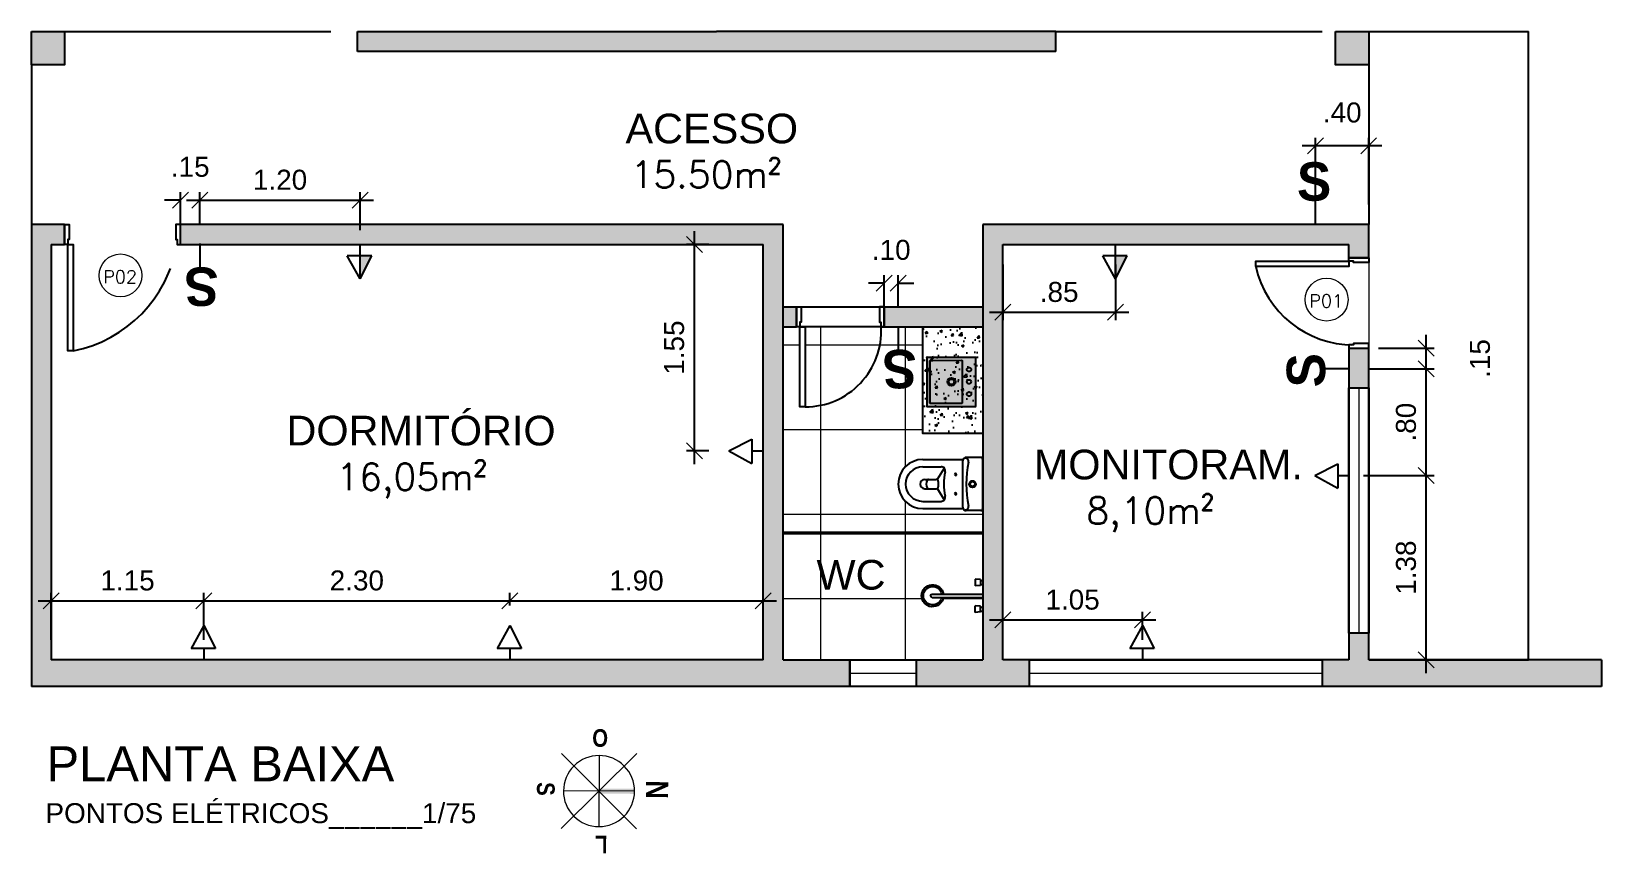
# Model space of a CAD drawing. Header units: metres. Extents: x 1186 to 11427, y -5173 to 11421.
# Drawn here: x 1260.57 to 1272.37, y 1435.69 to 1441.87 of the extents above; entities that cross this region are included whole.
import ezdxf

# ---------------------------------------------------------------- set-up
doc = ezdxf.new("R2010")
doc.units = ezdxf.units.M
doc.header["$LTSCALE"] = 8
for name, pattern in [('DASHED', [0.75, 0.5, -0.25]), ('DASHED2', [0.375, 0.25, -0.125]), ('HIDDEN2', [0.1875, 0.125, -0.0625])]:
    doc.linetypes.add(name, pattern=pattern)
doc.layers.get('0').update_dxf_attribs({"lineweight": 5})
for name, color, linetype in [('ARQ-ELEV6', 1, 'Continuous'), ('ARQ-PAR', 5, 'Continuous'), ('ARQ-PIS', 1, 'Continuous'), ('ARQ-POR', 7, 'Continuous'), ('ARQ-PROJ', 7, 'DASHED2'), ('ARQ-SAN', 253, 'Continuous'), ('ARQ-TEXTO-AMBIENTES-50', 2, 'Continuous'), ('KIRYA - TEXTO', 7, 'Continuous'), ('VN_PONTOS ELÉTRICOS', 10, 'Continuous')]:
    doc.layers.add(name, color=color, linetype=linetype)
for name, color, linetype, lineweight in [('ARQ-hatch san', 255, 'Continuous', 0), ('ARQ-TEXTO-EQUIPO-50', 7, 'Continuous', 5), ('KIRYA - COTAS', 7, 'Continuous', 5), ('KIRYA - PISO', 7, 'Continuous', 5), ('KIRYA - SÍMBOLO', 7, 'Continuous', 5)]:
    doc.layers.add(name, color=color, linetype=linetype, lineweight=lineweight)
doc.styles.add('EA_140_1-75', font='swissl.ttf', dxfattribs={"height": 0.263})
doc.styles.add('EA_60_1-100', font='swissl.ttf', dxfattribs={"height": 0.15})
doc.styles.add('EA_80_1-75', font='swissl.ttf', dxfattribs={"height": 0.15})
doc.styles.add('GA RO 1_50', font='romans.shx', dxfattribs={"height": 0.09})
doc.styles.add('REGUA80', font='cityb___.ttf', dxfattribs={"width": 1.4})
doc.styles.add('T80-50', font='sanss___.ttf', dxfattribs={"height": 0.1})
doc.styles.add('TECHNIC_BOLD', font='techb___.ttf')
doc.dimstyles.new('1-100', dxfattribs={"dimtxt": 0.15, "dimasz": 0.12, "dimexe": 0.06, "dimexo": 0.15, "dimgap": 0.075, "dimtad": 1, "dimzin": 4, "dimdsep": 46, "dimtxsty": 'EA_60_1-100', "dimblk1": 'OBLIQUE', "dimblk2": 'OBLIQUE', "dimsah": 1, "dimcen": 0.09, "dimdle": 0.1, "dimclrd": 144, "dimclre": 144, "dimclrt": 256, "dimadec": 0, "dimazin": 0, "dimtfac": 1, "dimtofl": 0, "dimtmove": 2, "dimatfit": 3, "dimldrblk": 'OBLIQUE', "dimfxl": 1, "dimtolj": 1, "dimtzin": 0, "dimarcsym": 0})

# ---------------------------------------------------------------- blocks, each defined once
blk = doc.blocks.new('BACIA')
at = {"layer": 'ARQ-SAN'}
for p, q in [((-8575.33, 17786.267), (-8575.33, 17785.963)), ((-8575.275, 17786.267), (-8575.275, 17786.131)), ((-8575.015, 17786.267), (-8575.015, 17786.131)), ((-8574.96, 17786.267), (-8574.96, 17785.964)), ((-8575.182, 17786.157), (-8575.263, 17786.107)), ((-8575.18, 17786.253), (-8575.18, 17786.167)), ((-8575.125, 17786.152), (-8575.165, 17786.152)), ((-8575.11, 17786.253), (-8575.11, 17786.167)), ((-8575.109, 17786.157), (-8575.028, 17786.108)), ((-8575.345, 17785.832), (-8575.345, 17785.941)), ((-8575.32, 17785.966), (-8574.97, 17785.966)), ((-8574.945, 17785.832), (-8574.945, 17785.941)), ((-8575.33, 17785.817), (-8574.96, 17785.817))]:
    blk.add_line(p, q, dxfattribs=at)
for radius in [0.025, 0.018]:
    blk.add_circle((-8575.145, 17785.894), radius, dxfattribs=at)
for centre, radius, start, end in [((-8575.145, 17786.267), 0.185, 0.0016, 180.0016), ((-8575.145, 17786.267), 0.13, 0.0016, 180.0016), ((-8575.145, 17786.253), 0.035, 0.0016, 180.0016), ((-8575.17, 17786.226), 0.01, 116.4013, 180.0016), ((-8575.165, 17786.167), 0.015, 180.0016, 269.9975), ((-8575.145, 17786.176), 0.0663, 63.6164, 116.3867), ((-8575.125, 17786.167), 0.015, 270.0094, 359.9937), ((-8575.12, 17786.226), 0.01, 0.0016, 63.6018), ((-8575.243, 17786.131), 0.032, 180.0016, 283.3342), ((-8575.145, 17785.718), 0.393, 76.6654, 103.3269), ((-8575.218, 17786.022), 0.0075, 90.0016, 270.0016), ((-8575.218, 17786.022), 0.0075, 270.0016, 90.0016), ((-8575.073, 17786.022), 0.0075, 90.0016, 270.0016), ((-8575.073, 17786.022), 0.0075, 270.0016, 90.0016), ((-8575.047, 17786.131), 0.032, 256.6692, 0.0016), ((-8575.32, 17785.941), 0.025, 89.999, 180.0041), ((-8575.315, 17785.95), 0.025, 180.0016, 280.5955), ((-8575.145, 17785.041), 0.9, 79.4075, 100.5881), ((-8574.975, 17785.95), 0.025, 259.4091, 359.7684), ((-8574.97, 17785.941), 0.025, 359.999, 90.0041), ((-8575.33, 17785.832), 0.015, 180.0016, 269.9975), ((-8574.96, 17785.832), 0.015, 270.0094, 359.9937)]:
    blk.add_arc(centre, radius, start, end, dxfattribs=at)
blk = doc.blocks.new('L73_p')
at = {"layer": 'ARQ-hatch san', "true_color": 0xffffff}
h = blk.add_hatch(color=7, dxfattribs=at)
h.dxf.hatch_style = 2
h.paths.add_polyline_path([(-0.203, -0.201, 0.414214), (-0.201, -0.203), (0.201, -0.203, 0.414214), (0.203, -0.201), (0.203, 0.201, 0.416666), (0.201, 0.203), (-0.201, 0.203, 0.414214), (-0.203, 0.201)])
h.paths.add_polyline_path([(0.173, 0.088, -0.414601), (0.178, 0.083), (0.177, -0.173, -0.413826), (0.173, -0.177), (-0.172, -0.177, -0.06721), (-0.174, -0.177), (-0.175, -0.177), (-0.175, -0.177, -0.054879), (-0.176, -0.176), (-0.176, -0.176), (-0.176, -0.176, -0.066644), (-0.177, -0.175), (-0.177, -0.174), (-0.177, -0.174, -0.052691), (-0.178, -0.172), (-0.178, 0.083, -0.414578), (-0.173, 0.088)], flags=16)
h.paths.add_polyline_path([(-0.101, 0.163, -1), (-0.101, 0.128, -1)], flags=16)
h.paths.add_polyline_path([(0, 0.163, -1), (0, 0.128, -1)], flags=0)
h.paths.add_polyline_path([(0, 0.033, -1), (0, -0.033, -1)], flags=0)
h.paths.add_polyline_path([(0, 0.023, -1), (0, -0.023, -1)], flags=0)
h.paths.add_polyline_path([(0.101, 0.163, -1), (0.101, 0.128, -1)], flags=16)
h.paths.add_polyline_path([(-0.101, 0.163, 1), (-0.101, 0.128, 1)], flags=0)
h.paths.add_polyline_path([(0, 0.128, 1), (0, 0.163, 1)], flags=16)
h.paths.add_polyline_path([(0.101, 0.128, 1), (0.101, 0.163, 1)], flags=16)
for points in [[(0.201, -0.203), (-0.201, -0.203, -0.414214), (-0.203, -0.201), (-0.203, 0.201, -0.414214), (-0.201, 0.203), (0.201, 0.203)], [(-0.178, -0.172, 0.414577), (-0.172, -0.177)]]:
    blk.add_lwpolyline(points, format="xyb")
at = {"linetype": 'DASHED'}
for points in [[(-0.101, 0.163, 1), (-0.101, 0.128, 1)], [(0.101, 0.163, 1), (0.101, 0.128, 1)]]:
    blk.add_lwpolyline(points, format="xyb", close=True, dxfattribs=at)
for points in [[(0, 0.163, 1), (0, 0.128, 1)], [(0.203, 0.201, 0.414214), (0.201, 0.203, -0.414214)], [(-0.172, -0.177), (0.173, -0.177, 0.413827), (0.177, -0.173), (0.178, 0.083, 0.414601), (0.173, 0.088), (-0.173, 0.088, 0.414577), (-0.178, 0.083), (-0.178, -0.172), (-0.177, -0.174), (-0.177, -0.174), (-0.177, -0.175), (-0.176, -0.176), (-0.175, -0.177), (-0.175, -0.177), (-0.174, -0.177)], [(0, 0.033, 1), (0, -0.033, 1)], [(0, 0.023, 1), (0, -0.023, 1)], [(0.203, -0.201, -0.414214), (0.201, -0.203, 0.414214)]]:
    blk.add_lwpolyline(points, format="xyb", close=True)
for points in [[(0.203, -0.201), (0.203, 0.201)], [(0.172, -0.177), (-0.172, -0.177)]]:
    blk.add_lwpolyline(points)
blk = doc.blocks.new('CHUVEIRO')
at = {"layer": 'ARQ-SAN'}
for p, q in [((-8578.802, 17789.545), (-8578.819, 17789.545)), ((-8578.802, 17789.515), (-8578.819, 17789.515)), ((-8578.802, 17789.551), (-8578.762, 17789.555)), ((-8578.802, 17789.551), (-8578.802, 17789.508)), ((-8578.802, 17789.508), (-8578.762, 17789.505)), ((-8578.762, 17789.555), (-8578.762, 17789.505)), ((-8578.439, 17789.442), (-8578.819, 17789.442)), ((-8578.439, 17789.417), (-8578.819, 17789.417)), ((-8578.802, 17789.345), (-8578.819, 17789.345)), ((-8578.802, 17789.351), (-8578.762, 17789.354)), ((-8578.802, 17789.308), (-8578.802, 17789.351)), ((-8578.762, 17789.304), (-8578.762, 17789.354)), ((-8578.802, 17789.315), (-8578.819, 17789.315)), ((-8578.802, 17789.308), (-8578.762, 17789.304))]:
    blk.add_line(p, q, dxfattribs=at)
blk.add_lwpolyline([(-8578.819, 17789.442), (-8578.819, 17789.417)], dxfattribs=at)
for centre, radius, start, end in [((-8578.442, 17789.43), 0.0825, 188.4801, 171.5199), ((-8578.442, 17789.43), 0.0693, 190.118, 169.882), ((-8578.439, 17789.43), 0.0122, 270, 90)]:
    blk.add_arc(centre, radius, start, end, dxfattribs=at)
blk = doc.blocks.new('_OBLIQUE')
at = {"color": 0, "linetype": 'ByBlock'}
blk.add_line((-0.5, -0.5), (0.5, 0.5), dxfattribs=at)
blk = doc.blocks.new('*D605')
at = {"layer": 'Defpoints', "color": 0, "transparency": 16777216}
for p in [(1261.833, 1440.6), (1261.686, 1440.267), (1261.833, 1440.267)]:
    blk.add_point(p, dxfattribs=at)
at = {"layer": 'KIRYA - COTAS', "color": 144, "lineweight": -2, "transparency": 16777216}
for p, q in [((1261.686, 1440.6), (1261.566, 1440.6)), ((1261.686, 1440.417), (1261.686, 1440.66)), ((1261.833, 1440.417), (1261.833, 1440.66)), ((1261.833, 1440.6), (1261.953, 1440.6))]:
    blk.add_line(p, q, dxfattribs=at)
at = {"layer": 'KIRYA - COTAS', "color": 144, "lineweight": -2, "transparency": 16777216, "xscale": 0.12, "yscale": 0.12, "zscale": 0.12}
blk.add_blockref('_OBLIQUE', (1261.686, 1440.6), dxfattribs=at)
at = {"layer": 'KIRYA - COTAS', "color": 144, "lineweight": -2, "transparency": 16777216, "xscale": 0.12, "yscale": 0.12, "zscale": 0.12, "rotation": 180}
blk.add_blockref('_OBLIQUE', (1261.833, 1440.6), dxfattribs=at)
at = {"layer": 'KIRYA - COTAS', "transparency": 16777216, "insert": (1261.76, 1440.849), "char_height": 0.15, "attachment_point": 5, "style": 'EA_60_1-100'}
blk.add_mtext('\\A1;.15', dxfattribs=at)
blk = doc.blocks.new('*D606')
at = {"layer": 'Defpoints', "color": 0, "transparency": 16777216}
for p in [(1263.036, 1440.6), (1261.833, 1440.267), (1263.036, 1440.224)]:
    blk.add_point(p, dxfattribs=at)
at = {"layer": 'KIRYA - COTAS', "color": 144, "lineweight": -2, "transparency": 16777216}
for p, q in [((1261.733, 1440.6), (1263.136, 1440.6)), ((1261.833, 1440.417), (1261.833, 1440.66)), ((1263.036, 1440.374), (1263.036, 1440.66))]:
    blk.add_line(p, q, dxfattribs=at)
at = {"layer": 'KIRYA - COTAS', "color": 144, "lineweight": -2, "transparency": 16777216, "xscale": 0.12, "yscale": 0.12, "zscale": 0.12, "rotation": 180}
blk.add_blockref('_OBLIQUE', (1261.833, 1440.6), dxfattribs=at)
at = {"layer": 'KIRYA - COTAS', "color": 144, "lineweight": -2, "transparency": 16777216, "xscale": 0.12, "yscale": 0.12, "zscale": 0.12}
blk.add_blockref('_OBLIQUE', (1263.036, 1440.6), dxfattribs=at)
at = {"layer": 'KIRYA - COTAS', "transparency": 16777216, "insert": (1262.435, 1440.752), "char_height": 0.15, "attachment_point": 5, "style": 'EA_60_1-100'}
blk.add_mtext('\\A1;1.20', dxfattribs=at)
blk = doc.blocks.new('*D607')
at = {"layer": 'Defpoints', "color": 0, "transparency": 16777216}
for p in [(1261.862, 1437.589), (1260.716, 1437.147), (1261.862, 1437.147)]:
    blk.add_point(p, dxfattribs=at)
at = {"layer": 'KIRYA - COTAS', "color": 144, "lineweight": -2, "transparency": 16777216}
for p, q in [((1260.716, 1437.297), (1260.716, 1437.649)), ((1261.862, 1437.297), (1261.862, 1437.649)), ((1260.616, 1437.589), (1261.962, 1437.589))]:
    blk.add_line(p, q, dxfattribs=at)
at = {"layer": 'KIRYA - COTAS', "color": 144, "lineweight": -2, "transparency": 16777216, "xscale": 0.12, "yscale": 0.12, "zscale": 0.12, "rotation": 180}
blk.add_blockref('_OBLIQUE', (1260.716, 1437.589), dxfattribs=at)
at = {"layer": 'KIRYA - COTAS', "color": 144, "lineweight": -2, "transparency": 16777216, "xscale": 0.12, "yscale": 0.12, "zscale": 0.12}
blk.add_blockref('_OBLIQUE', (1261.862, 1437.589), dxfattribs=at)
at = {"layer": 'KIRYA - COTAS', "transparency": 16777216, "insert": (1261.289, 1437.742), "char_height": 0.15, "attachment_point": 5, "style": 'EA_60_1-100'}
blk.add_mtext('\\A1;1.15', dxfattribs=at)
blk = doc.blocks.new('*D608')
at = {"layer": 'Defpoints', "color": 0, "transparency": 16777216}
for p in [(1264.162, 1437.589), (1264.162, 1437.405), (1261.862, 1437.147)]:
    blk.add_point(p, dxfattribs=at)
at = {"layer": 'KIRYA - COTAS', "color": 144, "lineweight": -2, "transparency": 16777216}
for p, q in [((1261.862, 1437.297), (1261.862, 1437.649)), ((1264.162, 1437.555), (1264.162, 1437.649)), ((1261.762, 1437.589), (1264.262, 1437.589))]:
    blk.add_line(p, q, dxfattribs=at)
at = {"layer": 'KIRYA - COTAS', "color": 144, "lineweight": -2, "transparency": 16777216, "xscale": 0.12, "yscale": 0.12, "zscale": 0.12, "rotation": 180}
blk.add_blockref('_OBLIQUE', (1261.862, 1437.589), dxfattribs=at)
at = {"layer": 'KIRYA - COTAS', "color": 144, "lineweight": -2, "transparency": 16777216, "xscale": 0.12, "yscale": 0.12, "zscale": 0.12}
blk.add_blockref('_OBLIQUE', (1264.162, 1437.589), dxfattribs=at)
at = {"layer": 'KIRYA - COTAS', "transparency": 16777216, "insert": (1263.012, 1437.742), "char_height": 0.15, "attachment_point": 5, "style": 'EA_60_1-100'}
blk.add_mtext('\\A1;2.30', dxfattribs=at)
blk = doc.blocks.new('*D609')
at = {"layer": 'Defpoints', "color": 0, "transparency": 16777216}
for p in [(1266.066, 1437.589), (1264.162, 1437.405), (1266.066, 1437.147)]:
    blk.add_point(p, dxfattribs=at)
at = {"layer": 'KIRYA - COTAS', "color": 144, "lineweight": -2, "transparency": 16777216}
for p, q in [((1264.162, 1437.555), (1264.162, 1437.649)), ((1266.066, 1437.297), (1266.066, 1437.649)), ((1264.062, 1437.589), (1266.166, 1437.589))]:
    blk.add_line(p, q, dxfattribs=at)
at = {"layer": 'KIRYA - COTAS', "color": 144, "lineweight": -2, "transparency": 16777216, "xscale": 0.12, "yscale": 0.12, "zscale": 0.12, "rotation": 180}
blk.add_blockref('_OBLIQUE', (1264.162, 1437.589), dxfattribs=at)
at = {"layer": 'KIRYA - COTAS', "color": 144, "lineweight": -2, "transparency": 16777216, "xscale": 0.12, "yscale": 0.12, "zscale": 0.12}
blk.add_blockref('_OBLIQUE', (1266.066, 1437.589), dxfattribs=at)
at = {"layer": 'KIRYA - COTAS', "transparency": 16777216, "insert": (1265.114, 1437.742), "char_height": 0.15, "attachment_point": 5, "style": 'EA_60_1-100'}
blk.add_mtext('\\A1;1.90', dxfattribs=at)
blk = doc.blocks.new('*D610')
at = {"layer": 'Defpoints', "color": 0, "transparency": 16777216}
for p in [(1265.549, 1440.267), (1265.808, 1440.267), (1265.808, 1438.717)]:
    blk.add_point(p, dxfattribs=at)
at = {"layer": 'KIRYA - COTAS', "color": 144, "lineweight": -2, "transparency": 16777216}
for p, q in [((1265.549, 1438.617), (1265.549, 1440.367)), ((1265.658, 1440.267), (1265.489, 1440.267)), ((1265.658, 1438.717), (1265.489, 1438.717))]:
    blk.add_line(p, q, dxfattribs=at)
at = {"layer": 'KIRYA - COTAS', "color": 144, "lineweight": -2, "transparency": 16777216, "xscale": 0.12, "yscale": 0.12, "zscale": 0.12}
for p, rotation in [((1265.549, 1440.267), 90), ((1265.549, 1438.717), 270)]:
    blk.add_blockref('_OBLIQUE', p, dxfattribs=dict(at, rotation=rotation))
at = {"layer": 'KIRYA - COTAS', "transparency": 16777216, "insert": (1265.397, 1439.492), "char_height": 0.15, "attachment_point": 5, "rotation": 90, "style": 'EA_60_1-100'}
blk.add_mtext('\\A1;1.55', dxfattribs=at)
blk = doc.blocks.new('*D611')
at = {"layer": 'Defpoints', "color": 0, "transparency": 16777216}
for p in [(1266.976, 1439.975), (1266.976, 1439.647), (1267.079, 1439.647)]:
    blk.add_point(p, dxfattribs=at)
at = {"layer": 'KIRYA - COTAS', "color": 144, "lineweight": -2, "transparency": 16777216}
for p, q in [((1266.976, 1439.975), (1266.856, 1439.975)), ((1266.976, 1439.797), (1266.976, 1440.035)), ((1267.079, 1439.797), (1267.079, 1440.035)), ((1267.079, 1439.975), (1267.199, 1439.975))]:
    blk.add_line(p, q, dxfattribs=at)
at = {"layer": 'KIRYA - COTAS', "color": 144, "lineweight": -2, "transparency": 16777216, "xscale": 0.12, "yscale": 0.12, "zscale": 0.12}
blk.add_blockref('_OBLIQUE', (1266.976, 1439.975), dxfattribs=at)
at = {"layer": 'KIRYA - COTAS', "color": 144, "lineweight": -2, "transparency": 16777216, "xscale": 0.12, "yscale": 0.12, "zscale": 0.12, "rotation": 180}
blk.add_blockref('_OBLIQUE', (1267.079, 1439.975), dxfattribs=at)
at = {"layer": 'KIRYA - COTAS', "transparency": 16777216, "insert": (1267.028, 1440.225), "char_height": 0.15, "attachment_point": 5, "style": 'EA_60_1-100'}
blk.add_mtext('\\A1;.10', dxfattribs=at)
blk = doc.blocks.new('*D612')
at = {"layer": 'Defpoints', "color": 0, "transparency": 16777216}
for p in [(1268.916, 1437.446), (1267.866, 1437.147), (1268.916, 1437.147)]:
    blk.add_point(p, dxfattribs=at)
at = {"layer": 'KIRYA - COTAS', "color": 144, "lineweight": -2, "transparency": 16777216}
for p, q in [((1267.866, 1437.297), (1267.866, 1437.506)), ((1268.916, 1437.297), (1268.916, 1437.506)), ((1267.766, 1437.446), (1269.016, 1437.446))]:
    blk.add_line(p, q, dxfattribs=at)
at = {"layer": 'KIRYA - COTAS', "color": 144, "lineweight": -2, "transparency": 16777216, "xscale": 0.12, "yscale": 0.12, "zscale": 0.12, "rotation": 180}
blk.add_blockref('_OBLIQUE', (1267.866, 1437.446), dxfattribs=at)
at = {"layer": 'KIRYA - COTAS', "color": 144, "lineweight": -2, "transparency": 16777216, "xscale": 0.12, "yscale": 0.12, "zscale": 0.12}
blk.add_blockref('_OBLIQUE', (1268.916, 1437.446), dxfattribs=at)
at = {"layer": 'KIRYA - COTAS', "transparency": 16777216, "insert": (1268.391, 1437.598), "char_height": 0.15, "attachment_point": 5, "style": 'EA_60_1-100'}
blk.add_mtext('\\A1;1.05', dxfattribs=at)
blk = doc.blocks.new('*D613')
at = {"layer": 'Defpoints', "color": 0, "transparency": 16777216}
for p in [(1270.427, 1438.531), (1271.049, 1438.531), (1270.616, 1437.147)]:
    blk.add_point(p, dxfattribs=at)
at = {"layer": 'KIRYA - COTAS', "color": 144, "lineweight": -2, "transparency": 16777216}
for p, q in [((1271.049, 1437.047), (1271.049, 1438.631)), ((1270.577, 1438.531), (1271.109, 1438.531)), ((1270.766, 1437.147), (1271.109, 1437.147))]:
    blk.add_line(p, q, dxfattribs=at)
at = {"layer": 'KIRYA - COTAS', "color": 144, "lineweight": -2, "transparency": 16777216, "xscale": 0.12, "yscale": 0.12, "zscale": 0.12}
for p, rotation in [((1271.049, 1438.531), 90), ((1271.049, 1437.147), 270)]:
    blk.add_blockref('_OBLIQUE', p, dxfattribs=dict(at, rotation=rotation))
at = {"layer": 'KIRYA - COTAS', "transparency": 16777216, "insert": (1270.897, 1437.839), "char_height": 0.15, "attachment_point": 5, "rotation": 90, "style": 'EA_60_1-100'}
blk.add_mtext('\\A1;1.38', dxfattribs=at)
blk = doc.blocks.new('*D614')
at = {"layer": 'Defpoints', "color": 0, "transparency": 16777216}
for p in [(1270.468, 1439.333), (1271.049, 1439.333), (1270.427, 1438.531)]:
    blk.add_point(p, dxfattribs=at)
at = {"layer": 'KIRYA - COTAS', "color": 144, "lineweight": -2, "transparency": 16777216}
for p, q in [((1271.049, 1438.431), (1271.049, 1439.433)), ((1270.618, 1439.333), (1271.109, 1439.333)), ((1270.577, 1438.531), (1271.109, 1438.531))]:
    blk.add_line(p, q, dxfattribs=at)
at = {"layer": 'KIRYA - COTAS', "color": 144, "lineweight": -2, "transparency": 16777216, "xscale": 0.12, "yscale": 0.12, "zscale": 0.12}
for p, rotation in [((1271.049, 1439.333), 90), ((1271.049, 1438.531), 270)]:
    blk.add_blockref('_OBLIQUE', p, dxfattribs=dict(at, rotation=rotation))
at = {"layer": 'KIRYA - COTAS', "transparency": 16777216, "insert": (1270.897, 1438.932), "char_height": 0.15, "attachment_point": 5, "rotation": 90, "style": 'EA_60_1-100'}
blk.add_mtext('\\A1;.80', dxfattribs=at)
blk = doc.blocks.new('*D615')
at = {"layer": 'Defpoints', "color": 0, "transparency": 16777216}
for p in [(1270.541, 1439.487), (1271.049, 1439.487), (1270.468, 1439.333)]:
    blk.add_point(p, dxfattribs=at)
at = {"layer": 'KIRYA - COTAS', "color": 144, "lineweight": -2, "transparency": 16777216}
for p, q in [((1270.691, 1439.487), (1271.109, 1439.487)), ((1271.049, 1439.233), (1271.049, 1439.587)), ((1270.618, 1439.333), (1271.109, 1439.333))]:
    blk.add_line(p, q, dxfattribs=at)
at = {"layer": 'KIRYA - COTAS', "color": 144, "lineweight": -2, "transparency": 16777216, "xscale": 0.12, "yscale": 0.12, "zscale": 0.12}
for p, rotation in [((1271.049, 1439.487), 90), ((1271.049, 1439.333), 270)]:
    blk.add_blockref('_OBLIQUE', p, dxfattribs=dict(at, rotation=rotation))
at = {"layer": 'KIRYA - COTAS', "transparency": 16777216, "insert": (1271.453, 1439.41), "char_height": 0.15, "attachment_point": 5, "rotation": 90, "style": 'EA_60_1-100'}
blk.add_mtext('\\A1;.15', dxfattribs=at)
blk = doc.blocks.new('*D616')
at = {"layer": 'Defpoints', "color": 0, "transparency": 16777216}
for p in [(1267.866, 1440.267), (1268.713, 1440.267), (1268.713, 1439.757)]:
    blk.add_point(p, dxfattribs=at)
at = {"layer": 'KIRYA - COTAS', "color": 144, "lineweight": -2, "transparency": 16777216}
for p, q in [((1267.866, 1440.117), (1267.866, 1439.697)), ((1268.713, 1440.117), (1268.713, 1439.697)), ((1267.766, 1439.757), (1268.813, 1439.757))]:
    blk.add_line(p, q, dxfattribs=at)
at = {"layer": 'KIRYA - COTAS', "color": 144, "lineweight": -2, "transparency": 16777216, "xscale": 0.12, "yscale": 0.12, "zscale": 0.12, "rotation": 180}
blk.add_blockref('_OBLIQUE', (1267.866, 1439.757), dxfattribs=at)
at = {"layer": 'KIRYA - COTAS', "color": 144, "lineweight": -2, "transparency": 16777216, "xscale": 0.12, "yscale": 0.12, "zscale": 0.12}
blk.add_blockref('_OBLIQUE', (1268.713, 1439.757), dxfattribs=at)
at = {"layer": 'KIRYA - COTAS', "transparency": 16777216, "insert": (1268.29, 1439.909), "char_height": 0.15, "attachment_point": 5, "style": 'EA_60_1-100'}
blk.add_mtext('\\A1;.85', dxfattribs=at)
blk = doc.blocks.new('*D617')
at = {"layer": 'Defpoints', "color": 0, "transparency": 16777216}
for p in [(1270.217, 1441.008), (1270.217, 1440.417), (1270.616, 1440.417)]:
    blk.add_point(p, dxfattribs=at)
at = {"layer": 'KIRYA - COTAS', "color": 144, "lineweight": -2, "transparency": 16777216}
for p, q in [((1270.217, 1440.567), (1270.217, 1441.068)), ((1270.616, 1440.567), (1270.616, 1441.068)), ((1270.716, 1441.008), (1270.117, 1441.008))]:
    blk.add_line(p, q, dxfattribs=at)
at = {"layer": 'KIRYA - COTAS', "color": 144, "lineweight": -2, "transparency": 16777216, "xscale": 0.12, "yscale": 0.12, "zscale": 0.12, "rotation": 180}
blk.add_blockref('_OBLIQUE', (1270.217, 1441.008), dxfattribs=at)
at = {"layer": 'KIRYA - COTAS', "color": 144, "lineweight": -2, "transparency": 16777216, "xscale": 0.12, "yscale": 0.12, "zscale": 0.12}
blk.add_blockref('_OBLIQUE', (1270.616, 1441.008), dxfattribs=at)
at = {"layer": 'KIRYA - COTAS', "transparency": 16777216, "insert": (1270.417, 1441.257), "char_height": 0.15, "attachment_point": 5, "style": 'EA_60_1-100'}
blk.add_mtext('\\A1;.40', dxfattribs=at)

msp = doc.modelspace()

# ---------------------------------------------------------------- hatches: boundary and pattern name
at = {"true_color": 0x939598}
h = msp.add_hatch(color=252, dxfattribs=at)
h.dxf.hatch_style = 1
h.paths.add_polyline_path([(1268.266, 1441.867), (1265.716, 1441.867), (1263.016, 1441.867), (1263.016, 1441.717), (1268.266, 1441.717)])
h.paths.add_polyline_path([(1270.616, 1441.867), (1270.366, 1441.867), (1270.366, 1441.617), (1270.616, 1441.617)])
h.paths.add_polyline_path([(1260.816, 1441.867), (1260.566, 1441.867), (1260.566, 1441.617), (1260.816, 1441.617)])
h.paths.add_polyline_path([(1270.616, 1440.417), (1267.866, 1440.417), (1267.716, 1440.417), (1267.716, 1437.64), (1267.716, 1437.64), (1267.716, 1437.616), (1267.716, 1437.147), (1267.216, 1437.147), (1267.216, 1436.947), (1268.066, 1436.947), (1268.066, 1437.147), (1267.866, 1437.147), (1267.866, 1437.647), (1267.866, 1440.267), (1270.466, 1440.267), (1270.466, 1440.167), (1270.616, 1440.167)])
h.paths.add_polyline_path([(1267.716, 1439.797), (1266.976, 1439.797), (1266.976, 1439.647), (1267.716, 1439.647)])
h.paths.add_polyline_path([(1272.366, 1437.147), (1270.616, 1437.147), (1270.616, 1437.347), (1270.466, 1437.347), (1270.466, 1437.147), (1270.266, 1437.147), (1270.266, 1436.947), (1272.366, 1436.947)])
h.paths.add_polyline_path([(1270.616, 1439.487), (1270.466, 1439.487), (1270.466, 1439.19), (1270.616, 1439.19)])
h = msp.add_hatch(color=252, dxfattribs=at)
h.dxf.hatch_style = 1
h.paths.add_polyline_path([(1266.716, 1437.147), (1266.216, 1437.147), (1266.216, 1440.418), (1266.216, 1440.417), (1266.066, 1440.417), (1261.686, 1440.417), (1261.686, 1440.267), (1266.066, 1440.267), (1266.066, 1437.147), (1264.066, 1437.147), (1260.766, 1437.147), (1260.716, 1437.147), (1260.716, 1439.274), (1260.716, 1440.267), (1260.816, 1440.267), (1260.816, 1440.417), (1260.566, 1440.417), (1260.566, 1437.147), (1260.566, 1436.947), (1266.716, 1436.947)])
h = msp.add_hatch(color=252, dxfattribs=at)
h.dxf.hatch_style = 1
h.paths.add_polyline_path([(1266.316, 1439.797), (1266.216, 1439.797), (1266.216, 1439.647), (1266.316, 1439.647)])
at = {"layer": 'ARQ-SAN', "ltscale": 0.2}
h = msp.add_hatch(dxfattribs=at)
h.set_pattern_fill('AR-CONC', color=256, scale=0.027333, angle=360)
h.set_pattern_definition([(50, (3704.6947, 426.55748), (0.196045549, -0.017151763), [0.020499418, -0.225493597]), (355, (3704.6947, 426.55748), (-0.037924288, 0.205593345), [0.016399534, -0.180394877]), (100.4514445, (3704.71103, 426.55605), (0.158121261, 0.18844158), [0.017421824, -0.191640069]), (46.1842, (3704.6947, 426.61215), (0.291704347, -0.045240652), [0.030749127, -0.338240395]), (96.635635, (3704.719, 426.60838), (0.25546701, 0.266251523), [0.02613275, -0.287460265]), (351.184164, (3704.6947, 426.61215), (0.25546701, 0.266251523), [0.0245993, -0.270592316]), (21, (3704.72203, 426.59848), (0.163149961, -0.110046038), [0.020499418, -0.225493597]), (326, (3704.72203, 426.59848), (0.066504302, 0.19820205), [0.016399534, -0.180394877]), (71.451445, (3704.73562, 426.58931), (0.229654261, 0.088156012), [0.017421824, -0.191640069]), (37.5, (3704.694694, 426.557484), (0.0033235994, 0.0909884029), [0, -0.1782082727, 0, -0.183128133, 0, -0.181078191]), (7.5, (3704.69469, 426.55748), (0.0719036317, 0.1078028066), [0, -0.1044103684, 0, -0.174108389, 0, -0.069014707]), (327.5, (3704.63374, 426.557484), (0.1459073225, -0.0061648232), [0, -0.068331393, 0, -0.213193946, 0, -0.2828919667]), (317.5, (3704.60641, 426.55748), (0.159399693, 0.0273612515), [0, -0.088830811, 0, -0.141582646, 0, -0.200894295])])
h.paths.add_polyline_path([(1267.266, 1439.647), (1267.266, 1438.847), (1267.716, 1438.846), (1267.716, 1439.646)])
at = {"layer": 'KIRYA - PISO', "true_color": 0x939598}
h = msp.add_hatch(dxfattribs=at)
h.set_pattern_fill('ANSI37', color=252, scale=0.2, angle=-45)
h.set_pattern_definition([(0, (-3312.48585, 357.4714), (2e-16, 0.635), []), (90, (-3312.48585, 357.4714), (-0.635, 2e-16), [])])
edge = h.paths.add_edge_path()
edge.add_line((1267.716, 1438.847), (1267.266, 1438.847))
edge.add_line((1267.266, 1438.847), (1267.266, 1439.647))
edge.add_line((1267.266, 1439.647), (1266.976, 1439.647))
edge.add_line((1266.976, 1439.647), (1266.976, 1439.647))
edge.add_line((1266.976, 1439.647), (1266.961, 1439.647))
edge.add_line((1266.961, 1439.647), (1266.951, 1439.647))
edge.add_arc((1266.383, 1439.617), 0.57, -89.8836, 3.0408, ccw=False)
edge.add_line((1266.384, 1439.047), (1266.341, 1439.047))
edge.add_line((1266.341, 1439.047), (1266.341, 1439.647))
edge.add_line((1266.341, 1439.647), (1266.331, 1439.647))
edge.add_line((1266.331, 1439.647), (1266.316, 1439.647))
edge.add_line((1266.316, 1439.647), (1266.216, 1439.647))
edge.add_line((1266.216, 1439.647), (1266.216, 1438.104))
edge.add_line((1266.216, 1438.104), (1267.716, 1438.104))
edge.add_line((1267.716, 1438.104), (1267.716, 1438.847))
edge = h.paths.add_edge_path(flags=16)
edge.add_line((1267.266, 1438.651), (1267.569, 1438.651))
edge.add_arc((1267.592, 1438.641), 0.025, 156.4278, 180.0043)
edge.add_line((1267.567, 1438.641), (1267.567, 1438.291))
edge.add_arc((1267.592, 1438.291), 0.025, 180.0043, 203.5808)
edge.add_line((1267.569, 1438.281), (1267.266, 1438.281))
edge.add_arc((1267.266, 1438.466), 0.185, 90.0043, 270.0043, ccw=False)
edge = h.paths.add_edge_path(flags=0)
edge.add_line((1267.266, 1438.596), (1267.402, 1438.596))
edge.add_arc((1267.402, 1438.564), 0.032, -13.3343, 90.0169, ccw=False)
edge.add_arc((1267.815, 1438.466), 0.393, 166.6687, 193.2275)
edge.add_arc((1267.402, 1438.368), 0.032, -89.9957, 14.5946, ccw=False)
edge.add_line((1267.402, 1438.336), (1267.402, 1438.336))
edge.add_line((1267.402, 1438.336), (1267.266, 1438.336))
edge.add_arc((1267.266, 1438.466), 0.13, 90.0043, 270.0043, ccw=False)
edge = h.paths.add_edge_path(flags=0)
edge.add_line((1267.28, 1438.501), (1267.366, 1438.501))
edge.add_arc((1267.366, 1438.486), 0.015, 0.0239, 90.0239, ccw=False)
edge.add_line((1267.381, 1438.486), (1267.381, 1438.447))
edge.add_arc((1267.366, 1438.446), 0.015, -89.9957, 1.0325, ccw=False)
edge.add_line((1267.366, 1438.431), (1267.28, 1438.431))
edge.add_arc((1267.28, 1438.466), 0.035, 90.0043, 270.0059, ccw=False)
edge = h.paths.add_edge_path(flags=0)
edge.add_arc((1267.511, 1438.539), 0.0075, 0, 360)
edge = h.paths.add_edge_path(flags=0)
edge.add_arc((1267.511, 1438.394), 0.0075, 0, 360)
edge = h.paths.add_edge_path(flags=16)
edge.add_arc((1267.639, 1438.466), 0.025, 0, 360)
edge = h.paths.add_edge_path(flags=16)
edge.add_arc((1267.639, 1438.466), 0.018, 0, 360)
edge = h.paths.add_edge_path()
edge.add_line((1267.659, 1437.753), (1267.699, 1437.75))
edge.add_line((1267.699, 1437.75), (1267.699, 1437.743))
edge.add_line((1267.699, 1437.743), (1267.716, 1437.743))
edge.add_line((1267.716, 1437.743), (1267.716, 1438.094))
edge.add_line((1267.716, 1438.094), (1266.216, 1438.094))
edge.add_line((1266.216, 1438.094), (1266.216, 1437.147))
edge.add_line((1266.216, 1437.147), (1266.716, 1437.147))
edge.add_line((1266.716, 1437.147), (1267.216, 1437.147))
edge.add_line((1267.216, 1437.147), (1267.716, 1437.147))
edge.add_line((1267.716, 1437.147), (1267.716, 1437.513))
edge.add_line((1267.716, 1437.513), (1267.699, 1437.513))
edge.add_line((1267.699, 1437.513), (1267.699, 1437.506))
edge.add_line((1267.699, 1437.506), (1267.659, 1437.503))
edge.add_line((1267.659, 1437.503), (1267.659, 1437.553))
edge.add_line((1267.659, 1437.553), (1267.699, 1437.55))
edge.add_line((1267.699, 1437.55), (1267.699, 1437.543))
edge.add_line((1267.699, 1437.543), (1267.716, 1437.543))
edge.add_line((1267.716, 1437.543), (1267.716, 1437.616))
edge.add_line((1267.716, 1437.616), (1267.42, 1437.616))
edge.add_arc((1267.339, 1437.628), 0.0825, 8.4795, 351.5193, ccw=False)
edge.add_line((1267.42, 1437.64), (1267.716, 1437.64))
edge.add_line((1267.716, 1437.64), (1267.716, 1437.713))
edge.add_line((1267.716, 1437.713), (1267.699, 1437.713))
edge.add_line((1267.699, 1437.713), (1267.699, 1437.706))
edge.add_line((1267.699, 1437.706), (1267.659, 1437.703))
edge.add_line((1267.659, 1437.703), (1267.659, 1437.753))
edge = h.paths.add_edge_path()
edge.add_line((1266.951, 1439.647), (1266.951, 1439.683))
edge.add_line((1266.951, 1439.683), (1266.941, 1439.683))
edge.add_line((1266.941, 1439.683), (1266.941, 1439.647))
edge.add_line((1266.941, 1439.647), (1266.351, 1439.647))
edge.add_line((1266.351, 1439.647), (1266.351, 1439.683))
edge.add_line((1266.351, 1439.683), (1266.341, 1439.683))
edge.add_line((1266.341, 1439.683), (1266.341, 1439.647))
edge.add_line((1266.341, 1439.647), (1266.381, 1439.647))
edge.add_line((1266.381, 1439.647), (1266.381, 1439.047))
edge.add_line((1266.381, 1439.047), (1266.384, 1439.047))
edge.add_arc((1266.383, 1439.617), 0.57, 270.1164, 363.0408)
at = {"layer": 'VN_PONTOS ELÉTRICOS', "linetype": 'Continuous'}
for points in [[(1263.036, 1440.182), (1263.036, 1440.008), (1263.124, 1440.182)], [(1268.713, 1440.182), (1268.713, 1440.008), (1268.801, 1440.182)]]:
    msp.add_hatch(color=30, dxfattribs=at).paths.add_polyline_path(points)

# ---------------------------------------------------------------- linework, layer by layer
for p, q in [((1270.616, 1440.167), (1270.616, 1439.487)), ((1270.541, 1439.19), (1270.541, 1437.347)), ((1266.716, 1437.047), (1267.216, 1437.047)), ((1268.066, 1437.047), (1270.266, 1437.047))]:
    msp.add_line(p, q)
at = {"layer": 'ARQ-ELEV6'}
for p, q in [((1270.616, 1441.867), (1271.816, 1441.867)), ((1271.816, 1437.147), (1271.816, 1441.867)), ((1267.716, 1438.104), (1266.216, 1438.104)), ((1267.716, 1438.094), (1266.216, 1438.094)), ((1267.216, 1437.147), (1267.216, 1436.947))]:
    msp.add_line(p, q, dxfattribs=at)
for points in [[(1266.316, 1439.797), (1266.976, 1439.797), (1266.976, 1439.647), (1266.316, 1439.647)], [(1270.466, 1439.19), (1270.616, 1439.19), (1270.616, 1437.347), (1270.466, 1437.347)], [(1266.716, 1437.147), (1267.216, 1437.147), (1267.216, 1436.947), (1266.716, 1436.947)], [(1268.066, 1437.147), (1270.266, 1437.147), (1270.266, 1436.947), (1268.066, 1436.947)]]:
    msp.add_lwpolyline(points, close=True, dxfattribs=at)
at = {"layer": 'ARQ-PAR'}
for p, q in [((1263.016, 1441.717), (1263.016, 1441.867)), ((1263.016, 1441.867), (1265.716, 1441.867)), ((1268.266, 1441.867), (1265.716, 1441.867)), ((1268.266, 1441.717), (1268.266, 1441.867)), ((1268.266, 1441.717), (1263.016, 1441.717)), ((1270.616, 1441.617), (1270.416, 1441.617)), ((1260.566, 1440.417), (1260.566, 1436.947)), ((1260.816, 1440.417), (1260.566, 1440.417)), ((1260.816, 1440.267), (1260.816, 1440.417)), ((1260.816, 1440.417), (1260.816, 1440.267)), ((1266.066, 1440.417), (1261.686, 1440.417)), ((1261.686, 1440.267), (1261.686, 1440.417)), ((1266.216, 1440.417), (1266.066, 1440.417)), ((1266.216, 1437.147), (1266.216, 1440.417)), ((1270.616, 1440.417), (1267.716, 1440.417)), ((1267.716, 1440.417), (1267.716, 1437.147)), ((1270.616, 1440.167), (1270.616, 1440.417)), ((1260.716, 1440.267), (1260.816, 1440.267)), ((1260.716, 1440.267), (1260.716, 1437.147)), ((1260.716, 1440.267), (1260.816, 1440.267)), ((1261.686, 1440.267), (1266.066, 1440.267)), ((1266.066, 1437.147), (1266.066, 1440.267)), ((1267.866, 1437.147), (1267.866, 1440.267)), ((1267.866, 1440.267), (1270.466, 1440.267)), ((1270.466, 1440.167), (1270.466, 1440.267)), ((1260.566, 1440.167), (1260.566, 1439.517)), ((1270.616, 1440.167), (1270.466, 1440.167)), ((1266.216, 1439.797), (1266.316, 1439.797)), ((1266.216, 1439.797), (1266.316, 1439.797)), ((1266.316, 1439.797), (1266.316, 1439.647)), ((1266.316, 1439.797), (1266.316, 1439.657)), ((1266.976, 1439.797), (1267.716, 1439.797)), ((1266.976, 1439.797), (1266.976, 1439.647)), ((1266.216, 1439.647), (1266.316, 1439.647)), ((1266.976, 1439.647), (1267.716, 1439.647)), ((1270.466, 1439.487), (1270.466, 1437.147)), ((1270.616, 1437.147), (1270.616, 1439.487)), ((1264.14, 1437.147), (1260.716, 1437.147)), ((1266.066, 1437.147), (1264.066, 1437.147)), ((1266.216, 1437.147), (1266.716, 1437.147)), ((1267.216, 1437.147), (1267.716, 1437.147)), ((1268.366, 1437.147), (1267.866, 1437.147)), ((1270.466, 1437.147), (1267.866, 1437.147)), ((1270.416, 1437.147), (1269.916, 1437.147)), ((1272.366, 1437.147), (1270.616, 1437.147)), ((1270.616, 1437.147), (1271.816, 1437.147)), ((1272.366, 1437.147), (1272.366, 1436.947)), ((1266.716, 1436.947), (1260.566, 1436.947)), ((1268.366, 1436.947), (1267.216, 1436.947)), ((1272.366, 1436.947), (1268.366, 1436.947))]:
    msp.add_line(p, q, dxfattribs=at)
for points in [[(1260.566, 1441.867), (1260.816, 1441.867), (1260.816, 1441.617), (1260.566, 1441.617)], [(1270.366, 1441.867), (1270.616, 1441.867), (1270.616, 1441.617), (1270.366, 1441.617)]]:
    msp.add_lwpolyline(points, close=True, dxfattribs=at)
at = {"layer": 'ARQ-PIS'}
msp.add_line((1266.716, 1437.147), (1266.716, 1436.947), dxfattribs=at)
at = {"layer": 'ARQ-POR'}
for points in [[(1260.851, 1440.417), (1260.851, 1440.417), (1260.851, 1440.303), (1260.841, 1440.303), (1260.841, 1440.267), (1260.831, 1440.267), (1260.816, 1440.267), (1260.816, 1440.417), (1260.851, 1440.417)], [(1261.651, 1440.417), (1261.651, 1440.417), (1261.651, 1440.303), (1261.661, 1440.303), (1261.661, 1440.267), (1261.671, 1440.267), (1261.686, 1440.267), (1261.686, 1440.417), (1261.651, 1440.417)], [(1270.616, 1440.132), (1270.616, 1440.132), (1270.502, 1440.132), (1270.502, 1440.142), (1270.467, 1440.142), (1270.466, 1440.152), (1270.466, 1440.167), (1270.616, 1440.167), (1270.616, 1440.132)], [(1266.351, 1439.797), (1266.351, 1439.797), (1266.351, 1439.683), (1266.341, 1439.683), (1266.341, 1439.647), (1266.331, 1439.647), (1266.316, 1439.647), (1266.316, 1439.797), (1266.351, 1439.797)], [(1266.941, 1439.797), (1266.941, 1439.797), (1266.941, 1439.683), (1266.951, 1439.683), (1266.951, 1439.647), (1266.961, 1439.647), (1266.976, 1439.647), (1266.976, 1439.797), (1266.941, 1439.797)], [(1270.616, 1439.522), (1270.616, 1439.522), (1270.502, 1439.522), (1270.502, 1439.512), (1270.466, 1439.512), (1270.466, 1439.502), (1270.466, 1439.487), (1270.616, 1439.487), (1270.616, 1439.522)]]:
    msp.add_lwpolyline(points, dxfattribs=at)
for points in [[(1260.881, 1439.467), (1260.841, 1439.467), (1260.841, 1440.267), (1260.881, 1440.267)], [(1269.767, 1440.102), (1269.767, 1440.142), (1270.466, 1440.142), (1270.466, 1440.102)], [(1266.381, 1439.047), (1266.341, 1439.047), (1266.341, 1439.647), (1266.381, 1439.647)]]:
    msp.add_lwpolyline(points, close=True, dxfattribs=at)
at = {"layer": 'ARQ-POR', "color": 252, "linetype": 'HIDDEN2'}
for centre, radius, start, end in [((1260.688, 1440.436), 0.988, 281.2904, 350.1476), ((1270.503, 1440.266), 0.754, 192.5774, 269.9718), ((1266.383, 1439.617), 0.57, 269.8804, 3.0408)]:
    msp.add_arc(centre, radius, start, end, dxfattribs=at)
at = {"layer": 'ARQ-PROJ'}
for p, q in [((1260.816, 1441.867), (1263.016, 1441.867)), ((1268.266, 1441.867), (1270.366, 1441.867)), ((1270.616, 1441.617), (1270.616, 1440.417))]:
    msp.add_line(p, q, dxfattribs=at)
msp.add_lwpolyline([(1260.566, 1441.617), (1260.566, 1440.417)], dxfattribs=at)
at = {"layer": 'ARQ-SAN'}
msp.add_lwpolyline([(1267.716, 1438.847), (1267.266, 1438.847), (1267.266, 1439.647), (1267.716, 1439.647)], close=True, dxfattribs=at)
at = {"layer": 'KIRYA - SÍMBOLO'}
for p, q in [((1265.116, 1436.442), (1264.548, 1435.879)), ((1264.551, 1436.444), (1265.113, 1435.876)), ((1264.833, 1436.427), (1264.831, 1435.894)), ((1265.098, 1436.159), (1264.566, 1436.162))]:
    msp.add_line(p, q, dxfattribs=at)
at = {"layer": 'KIRYA - SÍMBOLO', "color": 242, "true_color": 0xcd2027}
for centre in [(1261.236, 1440.034), (1270.3, 1439.852)]:
    msp.add_circle(centre, 0.161, dxfattribs=at)
at = {"layer": 'KIRYA - SÍMBOLO', "color": 12}
for start, end in [(89.8048, 134.7323), (44.784, 89.8054)]:
    msp.add_arc((1264.832, 1436.161), 0.267, start, end, dxfattribs=at)
at = {"layer": 'KIRYA - SÍMBOLO', "color": 32}
for centre, start, end in [((1264.832, 1436.16), 134.7323, 179.6591), ((1264.832, 1436.161), 359.66, 44.6805), ((1264.832, 1436.161), 314.7323, 359.6591)]:
    msp.add_arc(centre, 0.267, start, end, dxfattribs=at)
at = {"layer": 'KIRYA - SÍMBOLO', "color": 152}
for centre, start, end in [((1264.832, 1436.16), 179.7064, 224.6805), ((1264.832, 1436.161), 224.784, 269.8054), ((1264.832, 1436.161), 269.8064, 314.7323)]:
    msp.add_arc(centre, 0.267, start, end, dxfattribs=at)
at = {"layer": 'KIRYA - SÍMBOLO'}
msp.add_solid([(1264.832, 1436.18), (1265.098, 1436.178), (1264.832, 1436.141), (1265.098, 1436.14)], dxfattribs=at)
at = {"layer": 'VN_PONTOS ELÉTRICOS', "color": 30, "linetype": 'Continuous'}
for p, q in [((1270.217, 1440.417), (1270.217, 1440.6)), ((1261.833, 1440.273), (1261.833, 1440.089)), ((1263.036, 1440.182), (1263.036, 1440.267)), ((1268.713, 1440.182), (1268.713, 1440.267)), ((1263.036, 1440.008), (1262.94, 1440.182)), ((1263.124, 1440.182), (1262.94, 1440.182)), ((1263.036, 1440.008), (1263.036, 1440.182)), ((1263.036, 1440.008), (1263.124, 1440.182)), ((1268.713, 1440.008), (1268.617, 1440.182)), ((1268.801, 1440.182), (1268.617, 1440.182)), ((1268.713, 1440.008), (1268.713, 1440.182)), ((1268.713, 1440.008), (1268.801, 1440.182)), ((1267.079, 1439.653), (1267.079, 1439.469)), ((1270.468, 1439.333), (1270.284, 1439.333)), ((1265.808, 1438.717), (1265.981, 1438.805)), ((1265.981, 1438.805), (1265.981, 1438.621)), ((1265.808, 1438.717), (1265.981, 1438.621)), ((1265.981, 1438.717), (1266.066, 1438.717)), ((1270.211, 1438.531), (1270.385, 1438.619)), ((1270.385, 1438.619), (1270.385, 1438.435)), ((1270.211, 1438.531), (1270.385, 1438.435)), ((1270.385, 1438.531), (1270.47, 1438.531)), ((1261.862, 1437.405), (1261.766, 1437.232)), ((1261.862, 1437.405), (1261.95, 1437.232)), ((1264.162, 1437.405), (1264.066, 1437.232)), ((1264.162, 1437.405), (1264.25, 1437.232)), ((1268.916, 1437.405), (1268.82, 1437.232)), ((1268.916, 1437.405), (1269.004, 1437.232)), ((1261.95, 1437.232), (1261.766, 1437.232)), ((1261.862, 1437.232), (1261.862, 1437.147)), ((1264.25, 1437.232), (1264.066, 1437.232)), ((1264.162, 1437.232), (1264.162, 1437.147)), ((1269.004, 1437.232), (1268.82, 1437.232)), ((1268.916, 1437.232), (1268.916, 1437.147))]:
    msp.add_line(p, q, dxfattribs=at)

# ---------------------------------------------------------------- block references
at = {"layer": 'ARQ-SAN', "xscale": -0.9110852389130741, "yscale": 0.9110852389130741, "zscale": 0.9110852389130741, "rotation": 270}
msp.add_blockref('L73_p', (1267.48, 1439.235), dxfattribs=at)
at = {"layer": 'ARQ-SAN', "linetype": 'ByBlock', "rotation": 90.00274748196513}
msp.add_blockref('BACIA', (19053.122, 10014.465), dxfattribs=at)
at = {"layer": 'ARQ-SAN', "linetype": 'ByBlock', "xscale": -1, "rotation": 359.9994055477787}
msp.add_blockref('CHUVEIRO', (-7311.288, -16351.713), dxfattribs=at)

# ---------------------------------------------------------------- texts
at = {"layer": 'ARQ-TEXTO-AMBIENTES-50', "char_height": 0.2228, "attachment_point": 3, "style": 'T80-50'}
for s, insert, width in [('ACESSO', (1266.328, 1441.249), 1.87247), ('DORMITÓRIO', (1264.506, 1438.98), 6.55121), ('MONITORAM.', (1270.122, 1438.725), 6.55121), ('WC', (1266.985, 1437.897), 1.17546)]:
    msp.add_mtext(s, dxfattribs=dict(at, insert=insert, width=width))
at = {"layer": 'ARQ-TEXTO-EQUIPO-50', "style": 'GA RO 1_50'}
for s, height, p in [('15.50m²', 0.2005, (1265.069, 1440.692)), ('P02', 0.0971, (1261.106, 1439.975)), ('P01', 0.0971, (1270.17, 1439.794)), ('16,05m²', 0.2005, (1262.858, 1438.421)), ('8,10m²', 0.2005, (1268.494, 1438.167))]:
    msp.add_text(s, height=height, dxfattribs=at).set_placement(p)
at = {"layer": 'KIRYA - SÍMBOLO', "style": 'TECHNIC_BOLD'}
for s, rotation, p in [('O', 179.7323, (1264.9, 1436.626)), ('S', 269.7323, (1264.366, 1436.228)), ('L', 179.7323, (1264.896, 1435.825))]:
    msp.add_text(s, height=0.133, rotation=rotation, dxfattribs=at).set_placement(p)
at = {"layer": 'KIRYA - SÍMBOLO', "color": 240, "true_color": 0xed1f24, "style": 'TECHNIC_BOLD'}
msp.add_text('N', height=0.167, rotation=269.7323, dxfattribs=at).set_placement((1265.185, 1436.241))
at = {"layer": 'KIRYA - TEXTO', "attachment_point": 1}
for s, insert, char_height, width, style in [('{\\fArial|b0|i0|c0|p34;PLANTA BAIXA}', (1260.68, 1436.497), 0.263, 11.78177, 'EA_140_1-75'), ('\\pxt13;{\\fArial|b0|i0|c0|p34;PONTOS ELÉTRICOS______1/75}', (1260.672, 1436.07), 0.15, 11.20847, 'EA_80_1-75')]:
    msp.add_mtext(s, dxfattribs=dict(at, insert=insert, char_height=char_height, width=width, style=style))
at = {"layer": 'VN_PONTOS ELÉTRICOS', "color": 30, "linetype": 'Continuous', "style": 'REGUA80'}
msp.add_text('S', height=0.289, dxfattribs=at).set_placement((1270.077, 1440.595))
for rotation, p in [(180, (1261.973, 1440.094)), (180, (1267.219, 1439.475)), (90, (1270.289, 1439.193))]:
    msp.add_text('S', height=0.289, rotation=rotation, dxfattribs=at).set_placement(p)

# ---------------------------------------------------------------- dimensions: what is measured, and where the dimension line sits
at = {"layer": 'KIRYA - COTAS'}
for base, p1, p2, picture, middle in [((1270.217, 1441.008), (1270.616, 1440.417), (1270.217, 1440.417), '*D617', (1270.417, 1441.257)), ((1261.833, 1440.6), (1261.686, 1440.267), (1261.833, 1440.267), '*D605', (1261.76, 1440.849)), ((1263.036, 1440.6), (1261.833, 1440.267), (1263.036, 1440.224), '*D606', (1262.435, 1440.752)), ((1266.976, 1439.975), (1267.079, 1439.647), (1266.976, 1439.647), '*D611', (1267.028, 1440.225)), ((1268.713, 1439.757), (1267.866, 1440.267), (1268.713, 1440.267), '*D616', (1268.29, 1439.909)), ((1261.862, 1437.589), (1260.716, 1437.147), (1261.862, 1437.147), '*D607', (1261.289, 1437.742)), ((1264.162, 1437.589), (1261.862, 1437.147), (1264.162, 1437.405), '*D608', (1263.012, 1437.742)), ((1266.066, 1437.589), (1264.162, 1437.405), (1266.066, 1437.147), '*D609', (1265.114, 1437.742)), ((1268.916, 1437.446), (1267.866, 1437.147), (1268.916, 1437.147), '*D612', (1268.391, 1437.598))]:
    dim = msp.add_linear_dim(base=base, p1=p1, p2=p2, dimstyle='1-100', override={"dimfxl": 1.25}, dxfattribs=at)
    dim.commit()
    dim.dimension.update_dxf_attribs({"geometry": picture, "text_midpoint": middle})
for base, p1, p2, picture, middle in [((1265.549, 1440.267), (1265.808, 1438.717), (1265.808, 1440.267), '*D610', (1265.397, 1439.492)), ((1271.049, 1439.487), (1270.468, 1439.333), (1270.541, 1439.487), '*D615', (1271.453, 1439.41)), ((1271.049, 1439.333), (1270.427, 1438.531), (1270.468, 1439.333), '*D614', (1270.897, 1438.932)), ((1271.049, 1438.531), (1270.616, 1437.147), (1270.427, 1438.531), '*D613', (1270.897, 1437.839))]:
    dim = msp.add_linear_dim(base=base, p1=p1, p2=p2, angle=90, dimstyle='1-100', override={"dimfxl": 1.25}, dxfattribs=at)
    dim.commit()
    dim.dimension.update_dxf_attribs({"geometry": picture, "text_midpoint": middle})

doc.saveas('drawing.dxf')
